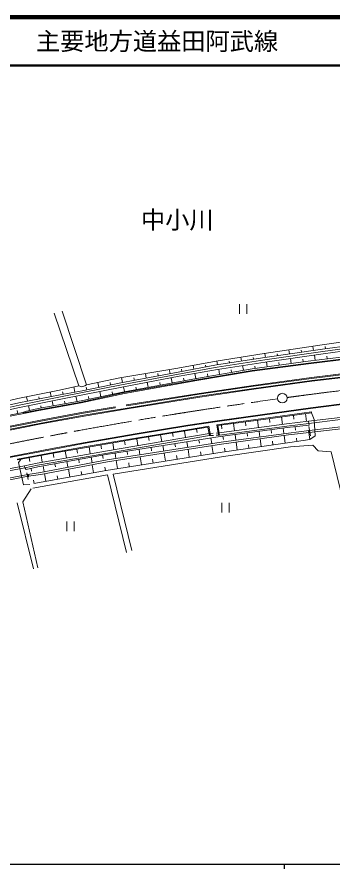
# Model space of a CAD drawing. Units: millimetres, scale not verified. Extents: x 40000 to 680000, y 20000 to 380000.
# Drawn here: x 212838 to 278040, y 204000 to 380000 of the extents above; entities that cross this region are included whole.
import ezdxf
from ezdxf.enums import TextEntityAlignment as Align

# ---------------------------------------------------------------- set-up
doc = ezdxf.new("R2010")
doc.units = ezdxf.units.MM
doc.header["$LTSCALE"] = 1000
doc.linetypes.add('CHAIN', pattern=[18.5, 12, -1.5, 3.5, -1.5])
for name, color, linetype, lineweight in [('M-BGD', 7, 'Continuous', 13), ('M-BMK', 2, 'CHAIN', 13), ('M-BMK-SRVR', 3, 'Continuous', 13), ('M-STR-HTXT', 7, 'Continuous', 18), ('M-TTL', 2, 'Continuous', 140), ('M-TTL-BAND', 7, 'Continuous', 25), ('M-TTL-LINE', 7, 'Continuous', 50)]:
    doc.layers.add(name, color=color, linetype=linetype, lineweight=lineweight)
doc.layers.add('M-TTL-TXT', color=7, linetype='Continuous')
doc.styles.add('ＭＳ ゴシック', font='')
doc.styles.get('ＭＳ ゴシック').set_extended_font_data('MS Gothic')

msp = doc.modelspace()

# ---------------------------------------------------------------- linework, layer by layer
at = {"layer": 'M-BGD'}
for p, q in [((258738, 318707), (258738, 320707)), ((260238, 320707), (260238, 318707)), ((220481, 318852), (225613, 303841)), ((222136, 319249), (227167, 304002)), ((285655, 313724), (275791, 312254)), ((275791, 312254), (263822, 310459)), ((273864, 311965), (273996, 311113)), ((275861, 311382), (285795, 312729)), ((275944, 310890), (285821, 312220)), ((276006, 310445), (285877, 311773)), ((276402, 311913), (276471, 311465)), ((263822, 310459), (253904, 308930)), ((263966, 309667), (275861, 311382)), ((263975, 310482), (264098, 309686)), ((263994, 309170), (275944, 310890)), ((264060, 308725), (276006, 310445)), ((266517, 310399), (266572, 310043)), ((268920, 311224), (269047, 310400)), ((271461, 311149), (271521, 310756)), ((272916, 308880), (284094, 310270)), ((272993, 308500), (284164, 309887)), ((274384, 309063), (274222, 310188)), ((276865, 309371), (276784, 309939)), ((253904, 308930), (245997, 307467)), ((246118, 306657), (253993, 308125)), ((249177, 308056), (249335, 307257)), ((251718, 308091), (251793, 307715)), ((253993, 308125), (263966, 309667)), ((254092, 308959), (254215, 308160)), ((254125, 307648), (263994, 309170)), ((254198, 307204), (264060, 308725)), ((256627, 308918), (256686, 308541)), ((259033, 309721), (259156, 308923)), ((259401, 308007), (259570, 307019)), ((261343, 307006), (272993, 308500)), ((261355, 307324), (272916, 308880)), ((273012, 308351), (261365, 306857)), ((261574, 309649), (261627, 309305)), ((264471, 307744), (264324, 308763)), ((266948, 308077), (266873, 308602)), ((269426, 308411), (269273, 309476)), ((271904, 308744), (271823, 309309)), ((284182, 309738), (273012, 308351)), ((245997, 307467), (234023, 305478)), ((234250, 304418), (246118, 306657)), ((234396, 303990), (246187, 306252)), ((239319, 306358), (239507, 305410)), ((241868, 306354), (241964, 305873)), ((244253, 307178), (244420, 306337)), ((246187, 306252), (254125, 307648)), ((246268, 305809), (254198, 307204)), ((246793, 307222), (246877, 306798)), ((249533, 306384), (249714, 305328)), ((249877, 305358), (261355, 307324)), ((249910, 305060), (261343, 307006)), ((261365, 306857), (249935, 304913)), ((252118, 306288), (252221, 305760)), ((254458, 307250), (254642, 306175)), ((257018, 307111), (257106, 306597)), ((261993, 307410), (261927, 307865)), ((284642, 306899), (273598, 305518)), ((284665, 306701), (273624, 305320)), ((234023, 305478), (227167, 304002)), ((229492, 304503), (229697, 303469)), ((232041, 304498), (232144, 303979)), ((234384, 305538), (234593, 304483)), ((234482, 303549), (246268, 305809)), ((234952, 302597), (249877, 305358)), ((234974, 302401), (249910, 305060)), ((249935, 304913), (235003, 302254)), ((236943, 305485), (237050, 304946)), ((239720, 304553), (239923, 303516)), ((244631, 305495), (244839, 304426)), ((247200, 305383), (247298, 304881)), ((273598, 305518), (261590, 303908)), ((273624, 305320), (261618, 303710)), ((273682, 304896), (261687, 303272)), ((273702, 304747), (261708, 303124)), ((284686, 306229), (273682, 304896)), ((284703, 306080), (273702, 304747)), ((221629, 302933), (213005, 301179)), ((225613, 303841), (221629, 302933)), ((221756, 301966), (226254, 302751)), ((224573, 303604), (224792, 302496)), ((226125, 303593), (225613, 303841)), ((226847, 303786), (226125, 303593)), ((226254, 302751), (234250, 304418)), ((226352, 302418), (234396, 303990)), ((226439, 301977), (234482, 303549)), ((227167, 304002), (226847, 303786)), ((227133, 303547), (227249, 302959)), ((234810, 303612), (235006, 302607)), ((237370, 303543), (237464, 303062)), ((242282, 304478), (242381, 303971)), ((261590, 303908), (250421, 302256)), ((261618, 303710), (250451, 302058)), ((261687, 303272), (250559, 301642)), ((261708, 303124), (250582, 301494)), ((213005, 301179), (203938, 299122)), ((213189, 300266), (221756, 301966)), ((213267, 299783), (221820, 301526)), ((213359, 299343), (221908, 301085)), ((214756, 301535), (214961, 300618)), ((217317, 301540), (217414, 301104)), ((219686, 302538), (219874, 301593)), ((221820, 301526), (226352, 302418)), ((221908, 301085), (226439, 301977)), ((222234, 302545), (222329, 302066)), ((224996, 301693), (225221, 300536)), ((226039, 300683), (234952, 302597)), ((226051, 300423), (234974, 302401)), ((235003, 302254), (226080, 300276)), ((227558, 301616), (227671, 301033)), ((229902, 302654), (230116, 301558)), ((232464, 302580), (232561, 302083)), ((250421, 302256), (235453, 299902)), ((250451, 302058), (235484, 299704)), ((250559, 301642), (235540, 299199)), ((250582, 301494), (235565, 299051)), ((204144, 298238), (213189, 300266)), ((204167, 297840), (213267, 299783)), ((204261, 297400), (213359, 299343)), ((215193, 299716), (215386, 298723)), ((217220, 299105), (226039, 300683)), ((217299, 298867), (226051, 300423)), ((226080, 300276), (217327, 298719)), ((217750, 299664), (217838, 299215)), ((220092, 300715), (220299, 299656)), ((222653, 300645), (222760, 300096)), ((233071, 299464), (226501, 298342)), ((233105, 299267), (226536, 298145)), ((233071, 299464), (233105, 299267)), ((235453, 299902), (235484, 299704)), ((263498, 297904), (273414, 299286)), ((273414, 299286), (283512, 300584)), ((273434, 299137), (283529, 300435)), ((214207, 298117), (208333, 296924)), ((208474, 297200), (214024, 298283)), ((212847, 298683), (212966, 298076)), ((214024, 298283), (214488, 298536)), ((214179, 298265), (217299, 298867)), ((214207, 298117), (214179, 298265)), ((217327, 298719), (214207, 298117)), ((214488, 298536), (217220, 299105)), ((226501, 298342), (217706, 296736)), ((226536, 298145), (217743, 296540)), ((226648, 297722), (217783, 296106)), ((226674, 297574), (217811, 295959)), ((235540, 299199), (226648, 297722)), ((235565, 299051), (226674, 297574)), ((254167, 296564), (263498, 297904)), ((254189, 296415), (263519, 297756)), ((263519, 297756), (273434, 299137)), ((263669, 297036), (273611, 298412)), ((263690, 296887), (273632, 298263)), ((269993, 296902), (269879, 297744)), ((272578, 296439), (272355, 298086)), ((273611, 298412), (273632, 298263)), ((273632, 298263), (274137, 296877)), ((217706, 296736), (204271, 294111)), ((217743, 296540), (204310, 293915)), ((217783, 296106), (204592, 293502)), ((217811, 295959), (204621, 293355)), ((248093, 295676), (254167, 296564)), ((248116, 295528), (254189, 296415)), ((254077, 295739), (263669, 297036)), ((254428, 293624), (254077, 295739)), ((254300, 295618), (263690, 296887)), ((268465, 295929), (254568, 294096)), ((255126, 294904), (255017, 295715)), ((257702, 294510), (257494, 296049)), ((260082, 295570), (259972, 296384)), ((262659, 295164), (262449, 296719)), ((265037, 296236), (264926, 297058)), ((267616, 295817), (267402, 297401)), ((273022, 296494), (268465, 295929)), ((273077, 296047), (268522, 295483)), ((279556, 297287), (273023, 296494)), ((273077, 296047), (273023, 296494)), ((279610, 296841), (273077, 296047)), ((273077, 296047), (273149, 295654)), ((274137, 296877), (274370, 293514)), ((226495, 292023), (237624, 293970)), ((252515, 293963), (231062, 290305)), ((237624, 293970), (248093, 295676)), ((237649, 293822), (248116, 295528)), ((237790, 293077), (248406, 294796)), ((237814, 292929), (248430, 294648)), ((245045, 293339), (244925, 294080)), ((247633, 293131), (247403, 294477)), ((248406, 294796), (252390, 295459)), ((248430, 294648), (252223, 295280)), ((249992, 294167), (249869, 294887)), ((252223, 295280), (252591, 293520)), ((252390, 295459), (252793, 293533)), ((253339, 294019), (252562, 293969)), ((254598, 294099), (253915, 294056)), ((254627, 293650), (254300, 295618)), ((268522, 295483), (254627, 293650)), ((254789, 293313), (268561, 295199)), ((268841, 294052), (254975, 292185)), ((260400, 293406), (260309, 294069)), ((262942, 293269), (262786, 294408)), ((265359, 294044), (265263, 294747)), ((267896, 293948), (267740, 295086)), ((268561, 295199), (273149, 295654)), ((273104, 294552), (268841, 294052)), ((273151, 294155), (268891, 293655)), ((270318, 294683), (270225, 295364)), ((273236, 292719), (273069, 294145)), ((273097, 295380), (273384, 293459)), ((280224, 295381), (273105, 294552)), ((280270, 294983), (273151, 294155)), ((226521, 291875), (237649, 293822)), ((226714, 291177), (237790, 293077)), ((226739, 291029), (237814, 292929)), ((252591, 293520), (231138, 289861)), ((231238, 289610), (254789, 293313)), ((254975, 292185), (231452, 288494)), ((235166, 291642), (235027, 292451)), ((237776, 291450), (237530, 292883)), ((240103, 292502), (239977, 293279)), ((242705, 292290), (242466, 293682)), ((248075, 291102), (247898, 292229)), ((250474, 291943), (250368, 292618)), ((253358, 293569), (252591, 293520)), ((252591, 293520), (253311, 293566)), ((253014, 291882), (252838, 293006)), ((253965, 293608), (254627, 293650)), ((268891, 293655), (255033, 291789)), ((255417, 292696), (255309, 293384)), ((257988, 292591), (257832, 293730)), ((258044, 292195), (258279, 290557)), ((263000, 292862), (263229, 291268)), ((265558, 292350), (265663, 291617)), ((267955, 293529), (268178, 291978)), ((269169, 292120), (273236, 292719)), ((270511, 293029), (270611, 292333)), ((274370, 293514), (273236, 292719)), ((210093, 288950), (220103, 290833)), ((210121, 288802), (220130, 290686)), ((220103, 290833), (226495, 292023)), ((220130, 290686), (226521, 291875)), ((220273, 290035), (226714, 291177)), ((220300, 289887), (226739, 291029)), ((225304, 289898), (225154, 290748)), ((227940, 289762), (227695, 291193)), ((230256, 290781), (230114, 291608)), ((255033, 291789), (231520, 288100)), ((232847, 290609), (232602, 292035)), ((238196, 289552), (238020, 290676)), ((240591, 290415), (240489, 291064)), ((243136, 290327), (242959, 291453)), ((245533, 291175), (245429, 291841)), ((248126, 290706), (248389, 289039)), ((253066, 291481), (253328, 289820)), ((255184, 290113), (269169, 292120)), ((255428, 289227), (269294, 291203)), ((255661, 290912), (255764, 290196)), ((260608, 291644), (260713, 290907)), ((269294, 291203), (273860, 291560)), ((273860, 291560), (274960, 290351)), ((212925, 288638), (220273, 290035)), ((212953, 288491), (220300, 289887)), ((215478, 288209), (215338, 288944)), ((231062, 290305), (216966, 287854)), ((231138, 289861), (217043, 287411)), ((217099, 287057), (231238, 289610)), ((218054, 288043), (217794, 289411)), ((220424, 289028), (220262, 289880)), ((223011, 288905), (222760, 290324)), ((228332, 287911), (228152, 289053)), ((230608, 288812), (230488, 289475)), ((231234, 286328), (255184, 290113)), ((232658, 285584), (255428, 289227)), ((233257, 288775), (233080, 289899)), ((235649, 289655), (235550, 290288)), ((238247, 289155), (238512, 287478)), ((243187, 289930), (243451, 288259)), ((245769, 289397), (245888, 288644)), ((250711, 290161), (250827, 289425)), ((274960, 290351), (277671, 290158)), ((277671, 290158), (281373, 274917)), ((214364, 287287), (208131, 286118)), ((212925, 288638), (212953, 288491)), ((213127, 287950), (213620, 288618)), ((214163, 283391), (213127, 287950)), ((214359, 287287), (216966, 287854)), ((214447, 286845), (214364, 287287)), ((214447, 286845), (217043, 287411)), ((214728, 286503), (217099, 287057)), ((231452, 288494), (217646, 285914)), ((231520, 288100), (217720, 285521)), ((218411, 286057), (218195, 287255)), ((220765, 287049), (220648, 287698)), ((223337, 287093), (223147, 288149)), ((225686, 287931), (225568, 288586)), ((228349, 287507), (228645, 285862)), ((230975, 287031), (231106, 286305)), ((233274, 288375), (233575, 286698)), ((235886, 287870), (236011, 287083)), ((240828, 288634), (240950, 287863)), ((215071, 285510), (208031, 284152)), ((214447, 286845), (208214, 285675)), ((214447, 286845), (214728, 286503)), ((215147, 284475), (214886, 285857)), ((217646, 285914), (215085, 285512)), ((217720, 285521), (215147, 285117)), ((215850, 286169), (215747, 286741)), ((216088, 282674), (231489, 285397)), ((216324, 283647), (231234, 286328)), ((218519, 285671), (218803, 284093)), ((221142, 285209), (221263, 284535)), ((223434, 286589), (223724, 284978)), ((226059, 286120), (226185, 285420)), ((231489, 285397), (235401, 269407)), ((236530, 269770), (232658, 285584)), ((215147, 285117), (208107, 283759)), ((215474, 283428), (214163, 283391)), ((216225, 284302), (216342, 283650)), ((214021, 279825), (215732, 282532)), ((212829, 279662), (216232, 266004)), ((217101, 266222), (214021, 279825)), ((255100, 277650), (255100, 279650)), ((256600, 279650), (256600, 277650)), ((223137, 273752), (223137, 275752)), ((224637, 275752), (224637, 273752))]:
    msp.add_line(p, q, dxfattribs=at)
for centre, radius, start, end in [((273240, 294420), 250, 98.49651, 278.49651), ((273240, 294420), 200, 98.49651, 278.49651), ((273240, 294420), 150, 98.49651, 278.49651), ((273240, 294420), 100, 98.49651, 278.49651), ((273240, 294420), 50, 98.49651, 278.49651), ((215016, 285166), 250, 280.71326, 100.71326), ((215016, 285166), 200, 280.71326, 100.71326), ((215016, 285166), 150, 280.71326, 100.71326), ((215016, 285166), 100, 280.71326, 100.71326), ((215016, 285166), 50, 280.71326, 100.71326)]:
    msp.add_arc(centre, radius, start, end, dxfattribs=at)
at = {"layer": 'M-BMK'}
for points, knots in [([(268590, 301392), (269085, 301459), (269580, 301526), (270075, 301593), (270571, 301660), (271066, 301726), (271561, 301793), (272057, 301859), (272552, 301925), (273048, 301990), (274706, 302208), (276366, 302416), (278026, 302623), (279686, 302829), (281346, 303032), (283007, 303231), (284667, 303430), (286329, 303625), (287990, 303816), (294747, 304592), (301511, 305302), (308281, 305948), (309410, 306056), (310538, 306162), (311667, 306266), (312796, 306370), (313925, 306473), (315054, 306573), (316183, 306674), (317312, 306773), (318441, 306870), (323743, 307325), (329049, 307738), (334358, 308112), (339667, 308487), (344978, 308824), (350293, 309099), (355607, 309375), (360925, 309590), (366242, 309805)], [0, 0, 0, 0, 1, 1, 1, 2, 2, 2, 3, 3, 3, 4, 4, 4, 5, 5, 5, 6, 6, 6, 7, 7, 7, 8, 8, 8, 9, 9, 9, 10, 10, 10, 11, 11, 11, 12, 12, 12, 13, 13, 13, 13]), ([(170421, 282666), (170988, 282799), (171554, 282932), (172121, 283067), (172704, 283207), (173287, 283349), (173870, 283491), (174453, 283632), (175037, 283773), (175620, 283913), (175798, 283956), (175975, 283998), (176153, 284041), (176331, 284084), (176508, 284126), (176686, 284169), (176864, 284212), (177041, 284254), (177219, 284297), (178445, 284590), (179671, 284882), (180898, 285172), (182659, 285587), (184420, 285999), (186182, 286406), (187324, 286669), (188465, 286930), (189607, 287189), (190750, 287448), (191892, 287705), (193036, 287960), (194179, 288215), (195323, 288467), (196467, 288717), (201151, 289742), (205843, 290726), (210543, 291675), (211327, 291833), (212110, 291990), (212894, 292146), (213678, 292302), (214462, 292456), (215246, 292610), (216030, 292764), (216814, 292918), (217599, 293069), (223020, 294118), (228453, 295104), (233894, 296046), (239335, 296988), (244784, 297885), (250241, 298724), (255699, 299563), (261165, 300343), (266631, 301123)], [0, 0, 0, 0, 1, 1, 1, 2, 2, 2, 3, 3, 3, 4, 4, 4, 5, 5, 5, 6, 6, 6, 7, 7, 7, 8, 8, 8, 9, 9, 9, 10, 10, 10, 11, 11, 11, 12, 12, 12, 13, 13, 13, 14, 14, 14, 15, 15, 15, 16, 16, 16, 17, 17, 17, 18, 18, 18, 18])]:
    msp.add_open_spline(points, degree=3, knots=knots, dxfattribs=at)
at = {"layer": 'M-BMK-SRVR'}
msp.add_circle((267609, 301269), 1000, dxfattribs=at)
at = {"layer": 'M-TTL'}
msp.add_line((680000, 380000), (40000, 380000), dxfattribs=at)
at = {"layer": 'M-TTL-BAND'}
for p, q in [((40000, 205000), (579000, 205000)), ((268000, 205000), (268000, 204000))]:
    msp.add_line(p, q, dxfattribs=at)
at = {"layer": 'M-TTL-LINE'}
msp.add_line((40000, 370000), (680000, 370000), dxfattribs=at)

# ---------------------------------------------------------------- texts
at = {"layer": 'M-STR-HTXT', "style": 'ＭＳ ゴシック'}
msp.add_text('中小川', height=3666, dxfattribs=at).set_placement((238409, 339943), align=Align.TOP_LEFT)
at = {"layer": 'M-TTL-TXT', "style": 'ＭＳ ゴシック'}
msp.add_text('主要地方道益田阿武線', height=3666, dxfattribs=at).set_placement((216734, 375000), align=Align.MIDDLE_LEFT)

doc.saveas('drawing.dxf')
